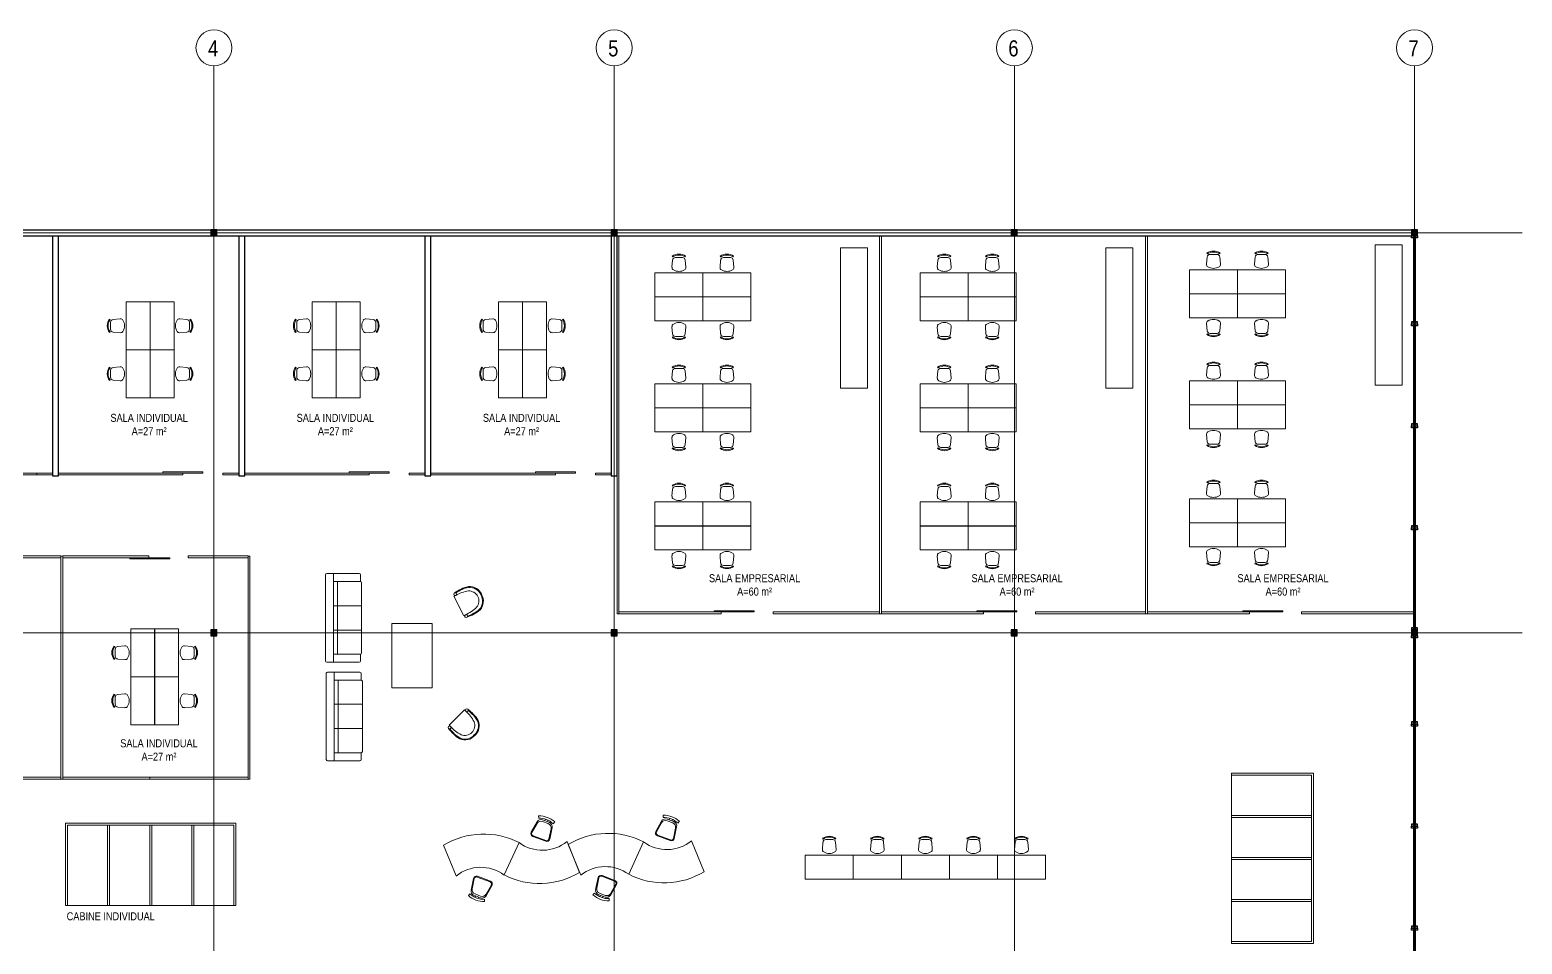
# Model space of a CAD drawing. Header units: metres. Extents: x -71 to 881, y -503 to 661.
# Drawn here: x -39.49 to -2.2, y 167.35 to 190.19 of the extents above; entities that cross this region are included whole.
import ezdxf

# ---------------------------------------------------------------- set-up
doc = ezdxf.new("R2010")
doc.units = ezdxf.units.M
for name, color, linetype, lineweight in [('02. Paredes', 6, 'Continuous', 30), ('03. Esquadria janelas', 2, 'Continuous', 15), ('05. Textos', 5, 'Continuous', 0), ('07. Mobiliário', 51, 'Continuous', 5), ('12. Eixos', 4, 'Continuous', 15), ('Parede', 6, 'Continuous', 30)]:
    doc.layers.add(name, color=color, linetype=linetype, lineweight=lineweight)
doc.styles.add('ESC 1.100', font='ARIALN.TTF', dxfattribs={"height": 0.2})

# ---------------------------------------------------------------- blocks, each defined once
blk = doc.blocks.new('pilar')
h = blk.add_hatch(color=6)
h.dxf.hatch_style = 1
h.paths.add_polyline_path([(581.948, 175.423), (582.098, 175.423), (582.098, 175.573), (581.948, 175.573)])
at = {"layer": 'Parede'}
blk.add_lwpolyline([(581.948, 175.423), (582.098, 175.423), (582.098, 175.573), (581.948, 175.573)], close=True, dxfattribs=at)
blk = doc.blocks.new('A$C63C33222')
at = {"linetype": 'Continuous'}
for p, q in [((1.07, 1.2), (0.47, 1.2)), ((0.47, 1.2), (0.47, 0)), ((1.07, 0), (1.07, 1.2)), ((0.47, 0), (1.07, 0))]:
    blk.add_line(p, q, dxfattribs=at)
for p, q in [((0.052, 0.767), (0.071, 0.753)), ((0.327, 0.774), (0.147, 0.758)), ((0.071, 0.447), (0.052, 0.433)), ((0.083, 0.687), (0.083, 0.513)), ((0.147, 0.442), (0.327, 0.426))]:
    blk.add_line(p, q)
for centre, radius, start, end in [((0.295, 0.6), 0.295, 145.6197, 214.3803), ((0.295, 0.6), 0.272, 145.6197, 214.3803), ((0.154, 0.687), 0.0708, 94.9697, 180), ((0.333, 0.703), 0.0708, 31.593, 94.9697), ((0.154, 0.513), 0.0708, 180, 265.0303), ((0.333, 0.497), 0.0708, 265.0303, 328.407), ((0.165, 0.6), 0.267, 328.407, 31.593)]:
    blk.add_arc(centre, radius, start, end)
blk = doc.blocks.new('A$C2A713438')
at = {"ltscale": 600}
for p, q in [((1297, 1240), (682, 1897)), ((24, 108), (863, 108))]:
    blk.add_line(p, q, dxfattribs=at)
for p, q in [((1309, 859), (1074, 604)), ((1324, 846), (1088, 591)), ((1408, 847), (1572, 638)), ((1423, 859), (1610, 621)), ((1084, 490), (1336, 323)), ((1095, 506), (1316, 360)), ((1567, 489), (1464, 378)), ((1605, 472), (1485, 341)), ((1548, 352), (1519, 379)), ((1594, 401), (1565, 428)), ((1679, 549), (1734, 529)), ((1413, 261), (1439, 207))]:
    blk.add_line(p, q)
for centre, radius, start, end in [((1949, 415), 1949, 130.5371, 189.0756), ((1815, 392), 993, 121.3995, 196.6476)]:
    blk.add_arc(centre, radius, start, end, dxfattribs=at)
for centre, radius, start, end in [((1366, 807), 76.8, 41.653, 137.3636), ((1366, 807), 57.6, 41.653, 137.3636), ((1130, 552), 76.8, 137.3636, 233.0742), ((1130, 552), 57.6, 137.3636, 233.0742), ((1379, 456), 115, 236.4873, 317.3636), ((1192, 732), 521, 295.2227, 339.5045), ((1192, 732), 579, 295.2227, 339.5045), ((1482, 567), 115, 317.3636, 38.2399), ((1520, 550), 115, 317.3636, 38.2399), ((1400, 419), 115, 236.4873, 317.3636)]:
    blk.add_arc(centre, radius, start, end)

msp = doc.modelspace()

# ---------------------------------------------------------------- linework, layer by layer
at = {"layer": '02. Paredes'}
for p, q in [((-64.81, 185.196), (-4.81, 185.196)), ((-64.81, 185.046), (-4.81, 185.046)), ((-38.922, 185.046), (-38.922, 179.046)), ((-38.772, 179.046), (-38.772, 185.046)), ((-34.268, 185.046), (-34.268, 179.046)), ((-34.118, 179.046), (-34.118, 185.046)), ((-29.614, 185.046), (-29.614, 179.046)), ((-29.464, 179.046), (-29.464, 185.046)), ((-24.96, 185.046), (-24.96, 179.046)), ((-24.81, 179.046), (-24.81, 185.046)), ((-38.922, 179.046), (-38.772, 179.046)), ((-34.268, 179.046), (-34.118, 179.046)), ((-29.614, 179.046), (-29.464, 179.046)), ((-24.96, 179.046), (-24.81, 179.046))]:
    msp.add_line(p, q, dxfattribs=at)
for points in [[(-4.91, 185.021), (-4.91, 184.995), (-4.96, 184.995), (-4.96, 185.046), (-4.81, 185.046), (-4.81, 184.995), (-4.86, 184.995), (-4.86, 185.021), (-4.91, 185.021)], [(-4.91, 182.871), (-4.91, 182.897), (-4.96, 182.897), (-4.96, 182.846), (-4.81, 182.846), (-4.81, 182.897), (-4.86, 182.897), (-4.86, 182.871), (-4.91, 182.871)], [(-4.91, 182.821), (-4.91, 182.795), (-4.96, 182.795), (-4.96, 182.846), (-4.81, 182.846), (-4.81, 182.795), (-4.86, 182.795), (-4.86, 182.821), (-4.91, 182.821)], [(-4.91, 180.321), (-4.91, 180.347), (-4.96, 180.347), (-4.96, 180.296), (-4.81, 180.296), (-4.81, 180.347), (-4.86, 180.347), (-4.86, 180.321), (-4.91, 180.321)], [(-4.91, 180.271), (-4.91, 180.245), (-4.96, 180.245), (-4.96, 180.296), (-4.81, 180.296), (-4.81, 180.245), (-4.86, 180.245), (-4.86, 180.271), (-4.91, 180.271)], [(-4.91, 177.771), (-4.91, 177.797), (-4.96, 177.797), (-4.96, 177.746), (-4.81, 177.746), (-4.81, 177.797), (-4.86, 177.797), (-4.86, 177.771), (-4.91, 177.771)], [(-4.91, 177.721), (-4.91, 177.695), (-4.96, 177.695), (-4.96, 177.746), (-4.81, 177.746), (-4.81, 177.695), (-4.86, 177.695), (-4.86, 177.721), (-4.91, 177.721)], [(-4.91, 175.221), (-4.91, 175.247), (-4.96, 175.247), (-4.96, 175.196), (-4.81, 175.196), (-4.81, 175.247), (-4.86, 175.247), (-4.86, 175.221), (-4.91, 175.221)], [(-4.91, 175.021), (-4.91, 174.995), (-4.96, 174.995), (-4.96, 175.046), (-4.81, 175.046), (-4.81, 174.995), (-4.86, 174.995), (-4.86, 175.021), (-4.91, 175.021)], [(-4.91, 172.871), (-4.91, 172.897), (-4.96, 172.897), (-4.96, 172.846), (-4.81, 172.846), (-4.81, 172.897), (-4.86, 172.897), (-4.86, 172.871), (-4.91, 172.871)], [(-4.91, 172.821), (-4.91, 172.795), (-4.96, 172.795), (-4.96, 172.846), (-4.81, 172.846), (-4.81, 172.795), (-4.86, 172.795), (-4.86, 172.821), (-4.91, 172.821)], [(-4.91, 170.321), (-4.91, 170.347), (-4.96, 170.347), (-4.96, 170.296), (-4.81, 170.296), (-4.81, 170.347), (-4.86, 170.347), (-4.86, 170.321), (-4.91, 170.321)], [(-4.91, 170.271), (-4.91, 170.245), (-4.96, 170.245), (-4.96, 170.296), (-4.81, 170.296), (-4.81, 170.245), (-4.86, 170.245), (-4.86, 170.271), (-4.91, 170.271)], [(-4.91, 167.771), (-4.91, 167.797), (-4.96, 167.797), (-4.96, 167.746), (-4.81, 167.746), (-4.81, 167.797), (-4.86, 167.797), (-4.86, 167.771), (-4.91, 167.771)], [(-4.91, 167.721), (-4.91, 167.695), (-4.96, 167.695), (-4.96, 167.746), (-4.81, 167.746), (-4.81, 167.695), (-4.86, 167.695), (-4.86, 167.721), (-4.91, 167.721)]]:
    msp.add_lwpolyline(points, dxfattribs=at)
at = {"layer": '03. Esquadria janelas'}
for points in [[(-4.91, 182.871), (-4.91, 185.021), (-4.86, 185.021), (-4.86, 182.871)], [(-4.91, 180.321), (-4.91, 182.821), (-4.86, 182.821), (-4.86, 180.321)], [(-4.91, 177.771), (-4.91, 180.271), (-4.86, 180.271), (-4.86, 177.771)], [(-4.91, 175.221), (-4.91, 177.721), (-4.86, 177.721), (-4.86, 175.221)], [(-4.91, 172.871), (-4.91, 175.021), (-4.86, 175.021), (-4.86, 172.871)], [(-4.91, 170.321), (-4.91, 172.821), (-4.86, 172.821), (-4.86, 170.321)], [(-4.91, 167.771), (-4.91, 170.271), (-4.86, 170.271), (-4.86, 167.771)], [(-4.91, 165.221), (-4.91, 167.721), (-4.86, 167.721), (-4.86, 165.221)]]:
    msp.add_lwpolyline(points, close=True, dxfattribs=at)
at = {"layer": '05. Textos'}
for centre in [(-34.885, 189.738), (-24.885, 189.738), (-14.885, 189.738), (-4.885, 189.738)]:
    msp.add_circle(centre, 0.45, dxfattribs=at)
at = {"layer": '07. Mobiliário'}
for p, q in [((-32.097, 174.419), (-32.097, 176.574)), ((-32.067, 176.604), (-31.257, 176.604)), ((-31.897, 174.389), (-31.897, 176.604)), ((-31.897, 176.404), (-31.227, 176.404)), ((-31.797, 174.589), (-31.797, 176.404)), ((-31.227, 176.404), (-31.227, 176.574)), ((-31.197, 174.619), (-31.197, 176.374)), ((-28.843, 176.059), (-28.888, 176.036)), ((-28.888, 176.036), (-28.767, 175.795)), ((-31.197, 175.799), (-31.897, 175.799)), ((-28.647, 175.554), (-28.767, 175.795)), ((-28.602, 175.576), (-28.647, 175.554)), ((-31.197, 175.194), (-31.897, 175.194)), ((-31.897, 174.589), (-31.227, 174.589)), ((-31.227, 174.419), (-31.227, 174.589)), ((-32.067, 174.389), (-31.257, 174.389)), ((-32.078, 171.958), (-32.078, 174.113)), ((-32.048, 174.143), (-31.238, 174.143)), ((-31.878, 171.928), (-31.878, 174.143)), ((-31.878, 173.943), (-31.208, 173.943)), ((-31.778, 172.128), (-31.778, 173.943)), ((-31.208, 173.943), (-31.208, 174.113)), ((-31.178, 172.158), (-31.178, 173.913)), ((-31.178, 173.338), (-31.878, 173.338)), ((-28.628, 173.2), (-28.818, 173.01)), ((-28.592, 173.165), (-28.628, 173.2)), ((-31.178, 172.733), (-31.878, 172.733)), ((-29.009, 172.819), (-28.818, 173.01)), ((-28.973, 172.783), (-29.009, 172.819)), ((-32.048, 171.928), (-31.238, 171.928)), ((-31.878, 172.128), (-31.208, 172.128)), ((-31.208, 171.958), (-31.208, 172.128)), ((-9.459, 171.614), (-9.459, 171.564)), ((-7.459, 170.564), (-9.459, 170.564)), ((-7.459, 170.514), (-9.459, 170.514)), ((-37.542, 170.316), (-37.542, 168.316)), ((-37.492, 170.316), (-37.492, 168.316)), ((-36.492, 170.316), (-36.492, 168.316)), ((-36.442, 170.316), (-36.442, 168.316)), ((-35.442, 170.316), (-35.442, 168.316)), ((-35.392, 170.316), (-35.392, 168.316)), ((-34.392, 170.316), (-34.392, 168.316)), ((-34.342, 170.366), (-34.342, 168.316)), ((-7.459, 169.514), (-9.459, 169.514)), ((-7.459, 169.464), (-9.459, 169.464)), ((-38.542, 168.316), (-38.592, 168.316)), ((-7.459, 168.464), (-9.459, 168.464)), ((-7.459, 168.414), (-9.459, 168.414)), ((-7.459, 167.414), (-9.459, 167.414))]:
    msp.add_line(p, q, dxfattribs=at)
for points in [[(-24.765, 175.6), (-24.765, 185.046), (-24.81, 185.046), (-24.81, 175.6)], [(-18.206, 175.6), (-18.206, 185.046), (-18.252, 185.046), (-18.252, 175.6)], [(-11.56, 175.6), (-11.56, 185.046), (-11.606, 185.046), (-11.606, 175.6)], [(-18.555, 184.743), (-19.226, 184.743), (-19.226, 181.239), (-18.555, 181.239)], [(-11.925, 184.743), (-12.596, 184.743), (-12.596, 181.239), (-11.925, 181.239)], [(-5.196, 184.819), (-5.867, 184.819), (-5.867, 181.315), (-5.196, 181.315)], [(-42.501, 179.071), (-38.922, 179.071), (-38.922, 179.117), (-42.501, 179.117)], [(-39.314, 179.069), (-38.922, 179.069), (-38.922, 179.114), (-39.314, 179.114)], [(-38.772, 179.069), (-35.66, 179.069), (-35.66, 179.114), (-38.772, 179.114)], [(-36.16, 179.117), (-35.16, 179.117), (-35.16, 179.146), (-36.16, 179.146)], [(-34.66, 179.069), (-34.268, 179.069), (-34.268, 179.114), (-34.66, 179.114)], [(-34.118, 179.069), (-31.006, 179.069), (-31.006, 179.114), (-34.118, 179.114)], [(-31.506, 179.117), (-30.506, 179.117), (-30.506, 179.146), (-31.506, 179.146)], [(-30.006, 179.069), (-29.614, 179.069), (-29.614, 179.114), (-30.006, 179.114)], [(-29.464, 179.069), (-26.352, 179.069), (-26.352, 179.114), (-29.464, 179.114)], [(-26.852, 179.117), (-25.852, 179.117), (-25.852, 179.146), (-26.852, 179.146)], [(-25.352, 179.069), (-24.96, 179.069), (-24.96, 179.114), (-25.352, 179.114)], [(-40.209, 177.046), (-38.71, 177.046), (-38.71, 177), (-40.209, 177)], [(-38.664, 171.469), (-38.664, 177.043), (-38.71, 177.043), (-38.71, 171.469)], [(-38.664, 177.046), (-36.51, 177.046), (-36.51, 177), (-38.664, 177)], [(-36.99, 176.998), (-35.99, 176.998), (-35.99, 176.969), (-36.99, 176.969)], [(-35.534, 177.046), (-34.035, 177.046), (-34.035, 177), (-35.534, 177)], [(-33.989, 171.469), (-33.989, 177.043), (-34.035, 177.043), (-34.035, 171.469)], [(-24.765, 175.6), (-22.213, 175.6), (-22.213, 175.646), (-24.765, 175.646)], [(-22.383, 175.675), (-21.383, 175.675), (-21.383, 175.646), (-22.383, 175.646)], [(-20.912, 175.6), (-18.252, 175.6), (-18.252, 175.646), (-20.912, 175.646)], [(-18.206, 175.6), (-15.654, 175.6), (-15.654, 175.646), (-18.206, 175.646)], [(-15.825, 175.675), (-14.825, 175.675), (-14.825, 175.646), (-15.825, 175.646)], [(-14.353, 175.6), (-11.606, 175.6), (-11.606, 175.646), (-14.353, 175.646)], [(-11.56, 175.6), (-9.008, 175.6), (-9.008, 175.646), (-11.56, 175.646)], [(-9.179, 175.675), (-8.179, 175.675), (-8.179, 175.646), (-9.179, 175.646)], [(-7.708, 175.6), (-4.91, 175.6), (-4.91, 175.646), (-7.708, 175.646)], [(-30.439, 175.361), (-29.434, 175.361), (-29.434, 173.746), (-30.439, 173.746)], [(-41.165, 171.514), (-38.71, 171.514), (-38.71, 171.469), (-41.165, 171.469)], [(-36.49, 171.514), (-34.035, 171.514), (-34.035, 171.469), (-36.49, 171.469)]]:
    msp.add_lwpolyline(points, close=True, dxfattribs=at)
for points in [[(-9.459, 167.364), (-7.409, 167.364), (-7.409, 171.614), (-9.459, 171.614)], [(-7.459, 171.564), (-9.459, 171.564), (-9.459, 167.364)], [(-7.459, 167.414), (-7.459, 171.564)], [(-36.49, 171.514), (-38.664, 171.514), (-38.664, 171.471), (-36.49, 171.469)], [(-34.342, 170.366), (-38.592, 170.366), (-38.592, 168.316)], [(-38.542, 170.316), (-38.542, 168.316), (-34.342, 168.316)], [(-34.392, 170.316), (-38.542, 170.316)]]:
    msp.add_lwpolyline(points, dxfattribs=at)
for centre in [(-28.859, 176.091), (-28.586, 175.544), (-28.567, 173.19), (-28.998, 172.758)]:
    msp.add_circle(centre, 0.0357, dxfattribs=at)
for centre, radius, start, end in [((-32.067, 176.574), 0.03, 90, 180), ((-31.257, 176.574), 0.03, 0, 90), ((-31.227, 176.374), 0.03, 0, 90), ((-28.279, 175.27), 1.04, 103.6926, 124.9511), ((-28.407, 175.326), 0.852, 98.0843, 120.7713), ((-28.279, 175.27), 1.02, 103.7901, 123.4237), ((-28.518, 175.917), 0.254, 27.1549, 91.963), ((-28.502, 175.946), 0.335, 23.7052, 93.8731), ((-28.502, 175.946), 0.315, 23.7052, 93.5642), ((-28.52, 175.921), 0.254, 321.1322, 25.9403), ((-28.488, 175.916), 0.315, 319.531, 29.39), ((-28.488, 175.916), 0.335, 319.2221, 29.39), ((-28.926, 176.365), 0.852, 292.3239, 315.0108), ((-28.894, 176.501), 1.04, 288.144, 309.4025), ((-28.894, 176.501), 1.02, 289.6714, 309.305), ((-31.227, 174.619), 0.03, 270, 0), ((-32.067, 174.419), 0.03, 180, 270), ((-31.257, 174.419), 0.03, 270, 0), ((-32.048, 174.113), 0.03, 90, 180), ((-31.238, 174.113), 0.03, 0, 90), ((-31.208, 173.913), 0.03, 0, 90), ((-29.148, 172.519), 0.852, 26.5841, 49.2711), ((-29.161, 172.38), 1.04, 32.1924, 53.4509), ((-29.161, 172.38), 1.02, 32.2899, 51.9235), ((-28.189, 173.354), 1.04, 216.6438, 237.9023), ((-28.189, 173.354), 1.02, 218.1712, 237.8048), ((-28.328, 173.341), 0.852, 220.8236, 243.5106), ((-28.624, 172.812), 0.254, 315.6547, 20.4627), ((-28.591, 172.806), 0.315, 312.205, 22.0639), ((-28.591, 172.806), 0.335, 312.205, 22.3728), ((-28.615, 172.783), 0.335, 247.7219, 317.8898), ((-28.615, 172.783), 0.315, 248.0308, 317.8898), ((-28.62, 172.816), 0.254, 249.632, 314.44), ((-32.048, 171.958), 0.03, 180, 270), ((-31.238, 171.958), 0.03, 270, 0), ((-31.208, 172.158), 0.03, 270, 0)]:
    msp.add_arc(centre, radius, start, end, dxfattribs=at)
at = {"layer": '12. Eixos'}
for p, q in [((-34.885, 189.288), (-34.885, 151.309)), ((-24.885, 189.288), (-24.885, 151.309)), ((-14.885, 189.288), (-14.885, 151.309)), ((-4.885, 189.288), (-4.885, 151.309)), ((-70.467, 185.121), (-2.196, 185.121)), ((-70.467, 175.121), (-2.196, 175.121))]:
    msp.add_line(p, q, dxfattribs=at)

# ---------------------------------------------------------------- block references
for p in [(-616.909, 9.623), (-606.909, 9.623), (-596.909, 9.623), (-586.909, 9.623), (-616.909, -0.377), (-616.909, -0.377), (-606.909, -0.377), (-606.909, -0.377), (-596.909, -0.377), (-596.909, -0.377), (-586.909, -0.377), (-586.909, -0.377)]:
    msp.add_blockref('pilar', p)
at = {"layer": '07. Mobiliário', "xscale": -1}
for p, rotation in [((-22.666, 184.585), 89.99999999999449), ((-21.466, 184.585), 89.99999999999449), ((-16.036, 184.585), 89.99999999999449), ((-14.836, 184.585), 89.99999999999449), ((-9.308, 184.661), 89.99999999999449), ((-8.108, 184.661), 89.99999999999449), ((-37.553, 183.396), 180), ((-32.899, 183.396), 180), ((-28.245, 183.396), 180), ((-37.553, 182.196), 180), ((-32.899, 182.196), 180), ((-28.245, 182.196), 180), ((-22.666, 181.814), 89.99999999999449), ((-21.466, 181.814), 89.99999999999449), ((-16.036, 181.814), 89.99999999999449), ((-14.836, 181.814), 89.99999999999449), ((-9.308, 181.89), 89.99999999999449), ((-8.108, 181.89), 89.99999999999449), ((-22.666, 178.863), 89.99999999999449), ((-21.466, 178.863), 89.99999999999449), ((-16.036, 178.863), 89.99999999999449), ((-14.836, 178.863), 89.99999999999449), ((-9.308, 178.939), 89.99999999999449), ((-8.108, 178.939), 89.99999999999449), ((-37.437, 175.228), 180), ((-37.437, 174.028), 180)]:
    msp.add_blockref('A$C63C33222', p, dxfattribs=dict(at, rotation=rotation))
at = {"layer": '07. Mobiliário'}
for p, rotation in [((-22.666, 182.446), 90.00000000000554), ((-21.466, 182.446), 90.00000000000554), ((-16.036, 182.446), 90.00000000000554), ((-14.836, 182.446), 90.00000000000554), ((-9.308, 182.522), 90.00000000000554), ((-8.108, 182.522), 90.00000000000554), ((-35.414, 183.396), 180), ((-30.76, 183.396), 180), ((-26.106, 183.396), 180), ((-35.414, 182.196), 180), ((-30.76, 182.196), 180), ((-26.106, 182.196), 180), ((-22.666, 179.675), 90.00000000000554), ((-21.466, 179.675), 90.00000000000554), ((-16.036, 179.675), 90.00000000000554), ((-14.836, 179.675), 90.00000000000554), ((-9.308, 179.751), 90.00000000000554), ((-8.108, 179.751), 90.00000000000554), ((-22.666, 176.724), 90.00000000000554), ((-21.466, 176.724), 90.00000000000554), ((-16.036, 176.724), 90.00000000000554), ((-14.836, 176.724), 90.00000000000554), ((-9.308, 176.8), 90.00000000000554), ((-8.108, 176.8), 90.00000000000554), ((-35.298, 175.228), 180), ((-35.298, 174.028), 180), ((-20.109, 170.042), 270), ((-18.909, 170.042), 270), ((-17.709, 170.042), 270), ((-16.509, 170.042), 270), ((-15.309, 170.042), 270)]:
    msp.add_blockref('A$C63C33222', p, dxfattribs=dict(at, rotation=rotation))
at = {"layer": '07. Mobiliário', "xscale": 0.0009892729439809533, "yscale": 0.0009892729439809533, "zscale": 0.0009892729439809533}
for p, rotation in [((-29.255, 169.8), 292.1653133511364), ((-25.642, 169.158), 112.1653133490602), ((-26.142, 169.818), 292.1653133511364), ((-22.529, 169.175), 112.1653133490602)]:
    msp.add_blockref('A$C2A713438', p, dxfattribs=dict(at, rotation=rotation))

# ---------------------------------------------------------------- texts
at = {"layer": '05. Textos', "style": 'ESC 1.100'}
for s, p in [('4', (-35.035, 189.526)), ('5', (-25.035, 189.526)), ('6', (-15.035, 189.526)), ('7', (-5.035, 189.526))]:
    msp.add_text(s, height=0.4, dxfattribs=at).set_placement(p)
at = {"layer": '05. Textos', "char_height": 0.2, "width": 6.86676, "attachment_point": 2, "rotation": 359.9697, "style": 'ESC 1.100'}
for s, insert in [('SALA INDIVIDUAL\\PA=27 m²', (-36.506, 180.595)), ('SALA INDIVIDUAL\\PA=27 m²', (-31.852, 180.595)), ('SALA INDIVIDUAL\\PA=27 m²', (-27.198, 180.595)), ('SALA EMPRESARIAL\\PA=60 m²', (-21.376, 176.588)), ('SALA EMPRESARIAL\\PA=60 m²', (-14.817, 176.588)), ('SALA EMPRESARIAL\\PA=60 m²', (-8.171, 176.588)), ('SALA INDIVIDUAL\\PA=27 m²', (-36.26, 172.464)), ('CABINE INDIVIDUAL', (-37.465, 168.142))]:
    msp.add_mtext(s, dxfattribs=dict(at, insert=insert))

doc.saveas('drawing.dxf')
